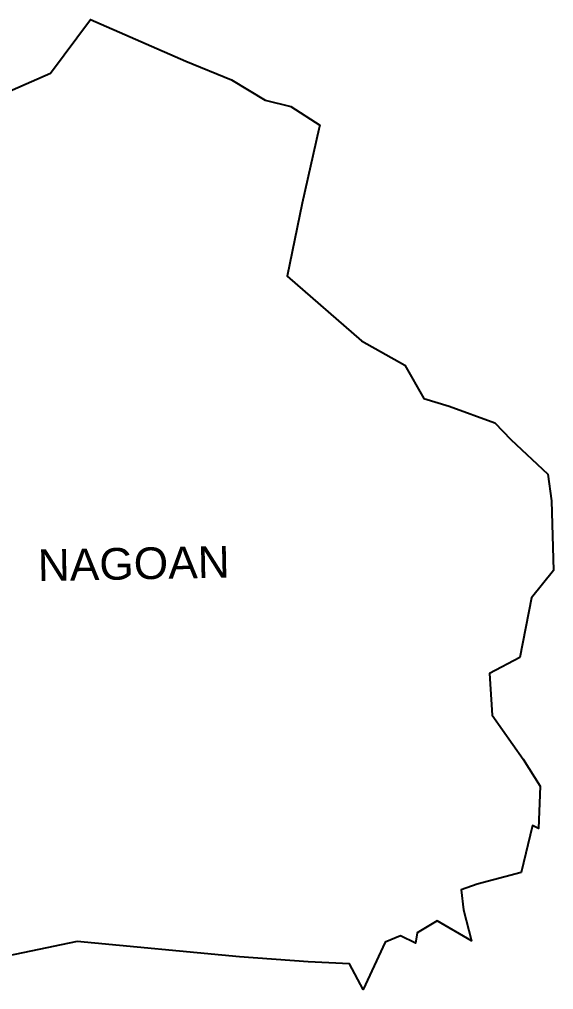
# Model space of a CAD drawing. Header units: metres. Extents: x 277186 to 280851, y 2057104 to 2060435.
# Drawn here: x 279018 to 280851, y 2057105 to 2060435 of the extents above; entities that cross this region are included whole.
import ezdxf

# ---------------------------------------------------------------- set-up
doc = ezdxf.new("R2010")
doc.units = ezdxf.units.M
doc.header["$MEASUREMENT"] = 0
doc.layers.add('village', color=3, linetype='Continuous')
doc.layers.add('VILLAGE NAME', color=250, linetype='Continuous')
doc.styles.get("Standard").update_dxf_attribs({"font": 'simplex.shx'})

msp = doc.modelspace()

# ---------------------------------------------------------------- linework, layer by layer
at = {"layer": 'village', "color": 6}
for points in [[(278136.6, 2060256.3, 0), (278444.8, 2060253, 0), (278625.4, 2060184.3, 0), (278748.9, 2060153, 0), (278928, 2060163.9, 0), (279125.2, 2060250, 0), (279262.1, 2060434.5, 0), (279589.1, 2060291.2, 0), (279745.7, 2060227.2, 0), (279861.1, 2060157.9, 0), (279949.7, 2060135.9, 0), (280048.7, 2060071.1, 0), (280045.4, 2060057.3, 0), (279988.2, 2059804.2, 0), (279937.5, 2059553.8, 0), (280192.3, 2059331.2, 0), (280340.8, 2059248.5, 0), (280405.5, 2059133.3, 0), (280492.9, 2059107.8, 0), (280649.6, 2059050.2, 0), (280704.6, 2058992.9, 0), (280831.8, 2058874.4, 0), (280844, 2058782.5, 0), (280851, 2058543.2, 0)], [(280851, 2058543.2, 0), (280775.7, 2058449.2, 0), (280735.4, 2058245.1, 0), (280631.4, 2058189.6, 0), (280639.8, 2058046.4, 0), (280746.8, 2057896.2, 0), (280804.7, 2057803.2, 0), (280798.7, 2057657.9, 0), (280778.7, 2057667.9, 0), (280739.7, 2057506.6, 0), (280588.7, 2057466.8, 0), (280534.3, 2057446.9, 0), (280542.5, 2057378.5, 0), (280568.9, 2057272.1, 0), (280451.2, 2057341.1, 0), (280382.6, 2057300, 0), (280377.5, 2057264.3, 0), (280325.4, 2057289.2, 0), (280273.5, 2057267.6, 0), (280197.6, 2057105, 0), (280151, 2057193.5, 0), (280009.2, 2057199.9, 0), (279773.7, 2057217.6, 0), (279216.8, 2057269.8, 0), (278897.2, 2057203.7, 0)]]:
    msp.add_polyline3d(points, dxfattribs=at)

# ---------------------------------------------------------------- texts
at = {"layer": 'VILLAGE NAME', "insert": (279080.4, 2058615.2), "char_height": 108.748, "attachment_point": 1, "rotation": 1.1028}
msp.add_mtext_dynamic_manual_height_columns('{\\fArial|b0|i0|c0|p34;NAGOAN}', width=726.929, gutter_width=543.7, heights=[0], dxfattribs=at)

doc.saveas('drawing.dxf')
